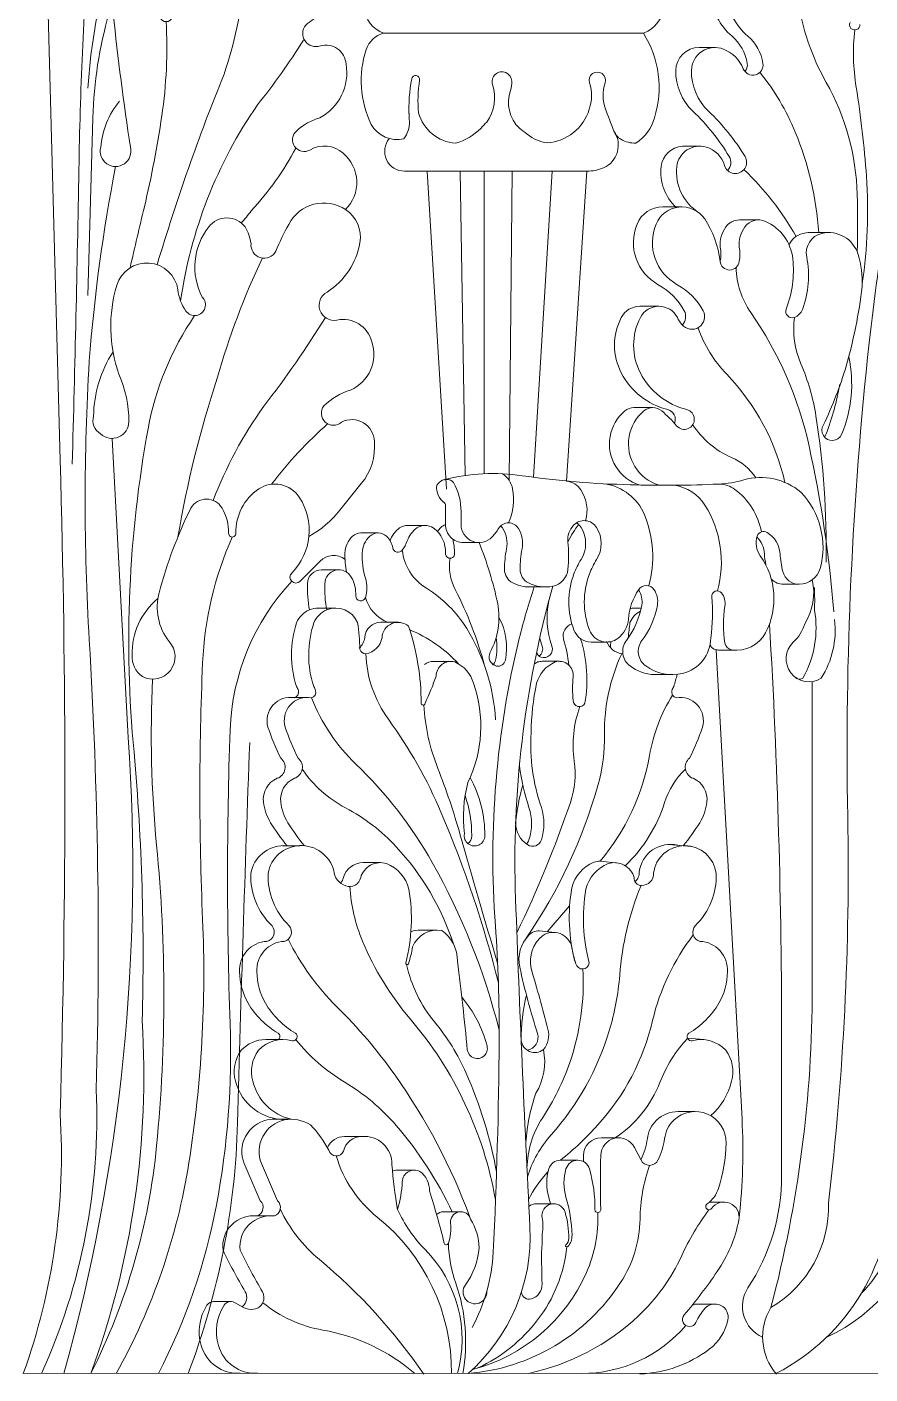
# Model space of a CAD drawing. Header units: millimetres. Extents: x 542654 to 551203, y 315718 to 321804.
# Drawn here: x 543267.9 to 543403.7, y 317822 to 318039.3 of the extents above; entities that cross this region are included whole.
import ezdxf

# ---------------------------------------------------------------- set-up
doc = ezdxf.new("R2010")
doc.units = ezdxf.units.MM
doc.layers.add('cad-block.com', color=250, linetype='Continuous')

msp = doc.modelspace()

# ---------------------------------------------------------------- linework, layer by layer
at = {"layer": 'cad-block.com', "color": 18, "lineweight": 15, "true_color": 0x000000}
for points in [[(543388.66, 317822.16, 0.285243), (543407.19, 317853.27, -0.009206), (543407.19, 317954.78, -0.013196), (543409.03, 317995.88, -0.112999), (543433.41, 318075.74, -0.103267), (543449.4, 318094.27, -0.03261)], [(543298.57, 318084.38, -0.058257), (543294.23, 318068.42, -0.006295), (543287.84, 318057.25, 0.126523), (543278.46, 318024.66, 0), (543277.65, 317996.01, -1.706134)], [(543288.27, 318076.34, -0.051574), (543287.12, 318067.09, -0.040513), (543283.98, 318057.22, 0.0829), (543277.68, 318029.47, 1.059688)], [(543270.55, 318067.53), (543273.2, 317969.47, -0.014485), (543273.2, 317864.02, -0.101888), (543267.26, 317822.11, -2.282092)], [(543388.66, 317822.04, -0.326442), (543387.78, 317832.79, 0.273292), (543397.05, 317849.65, 0.033937), (543400.15, 317911.96, -0.031663), (543403.61, 317988.39, -0.030886), (543410.87, 318030.61, -0.055447), (543421.86, 318061.61, -0.016794), (543421.86, 318061.61, -0.016794)], [(543277.82, 318054.07, 0.012495), (543276.22, 318016.33, -0.002577), (543275.15, 317968.82, 1.028053)], [(543319.22, 318009.88, 0.437087), (543318.83, 318018.95, 0.335891), (543313.47, 318019.48, 0.054808), (543313.47, 318019.48, -0.906374), (543311.33, 318022.58, -0.121824), (543315.04, 318024.66, 0.324514), (543319.28, 318033.33, 0.478368), (543315.14, 318036.29, -0.760691), (543312.78, 318039.65, -0.02594), (543315.2, 318041.39, 0.479637), (543313.04, 318052.96, 0.584428), (543305.86, 318049.04, 0.21323), (543305.86, 318049.04, -0.933707), (543300.83, 318049.32, 0.62858), (543295.31, 318051.97, 0.275072), (543291.35, 318041.46, -1.194524), (543289.23, 318041.46, 1.194524), (543281.75, 318041.46, 0.011676), (543284.53, 318019.92, -1.294006), (543279.74, 318019.92, -0.154508), (543282.78, 318027.36, -6.728765)], [(543325.33, 318038.32, -0.280177), (543322.18, 318042.4, -0.076346), (543322.53, 318051.15, -0.159455), (543323.5, 318052.89, -0.341453), (543328.12, 318047.82, -0.089438), (543327.71, 318043.59, 1.197509), (543329.75, 318043.4, 2.907014)], [(543353.13, 318052.89, -0.312846), (543358.32, 318048.36, -0.019207), (543359.25, 318043.99, 0.218149), (543360.44, 318042.25, 0.27753), (543362.16, 318042.25, 0.279843), (543363.91, 318045.58, -0.299461), (543368.09, 318052.89, -0.393162), (543370.64, 318051.07, -0.101921), (543370.64, 318042.83, -0.279445), (543367.22, 318038.32, -0.508511)], [(543383.58, 318032.14, 0.216662), (543383.95, 318033.46, 0.178824), (543381.5, 318037.85, -0.190475), (543377.99, 318044.48, -0.173432), (543379.58, 318051.17, -0.25379), (543382.79, 318052.91)], [(543302.77, 318046.89, -0.064211), (543299.62, 318031.73, 0.023542), (543288.84, 318000.99, 31.518019)], [(543376.16, 318009.37, -0.287855), (543372.6, 318016.83, -0.466131), (543377.33, 318019.95, -0.253701), (543380.31, 318016.98, 1.13638), (543383.59, 318018.43, 0.066563), (543377.71, 318025.75, -0.209542), (543374.96, 318032.32, -0.52679), (543380.15, 318035.75, -0.20267), (543383.32, 318032.59, 0.891078), (543386.49, 318033.46, 0.178824), (543384.04, 318037.85, -0.190475), (543380.53, 318044.48, -0.173432)], [(543392.14, 318043.78, 0.092698), (543396.68, 318030.39, -0.121944), (543401.68, 318012.29, -0.013324), (543401.68, 318003.09, -19.903186)], [(543290.29, 318040.2, -0.049879), (543289.59, 318024.99, -0.022481), (543286.77, 318010.32, 0.002878), (543284.47, 318000.49, -8.89883)], [(543400.53, 318040.05, 1.302218), (543402.1, 318039.73, -0.084994)], [(543401.27, 318038.85, 0.066852), (543401.51, 318029.63, -0.022213), (543403.16, 318015.25, -0.054405), (543402.5, 317997.93, -3.066782)], [(543312.43, 318037.23, -0.029108), (543305.01, 318026.77, 0.116512), (543292.62, 317995.12, 60.367405)], [(543329.47, 318025.44, 0.076559), (543329.53, 318024.07, -0.152629), (543328.62, 318021.3, -0.333284), (543323.34, 318023.62, -0.196717), (543322.54, 318035.7, -0.252897), (543325.33, 318038.32)], [(543367.22, 318038.32, -0.21871), (543369, 318024.69, -0.21871)], [(543380.77, 318016.2, 0.347517), (543381.05, 318018.43, 0.066563), (543375.18, 318025.75, -0.209542), (543372.43, 318032.32, -0.40928), (543376.2, 318036.03)], [(543347.23, 318023, -0.296829), (543345.8, 318029.09, 0.087558), (543346, 318030.57, 1.137211), (543342.88, 318030.04, -0.245261), (543341.96, 318024, -0.638656)], [(543330.98, 318025.48, -0.065481), (543331.14, 318030.76, 0.979517), (543329.87, 318030.97, 0.059787), (543329.44, 318024.95, -13.337529)], [(543358.49, 318026.07, 0.164662), (543358.53, 318030.33, -1.382896), (543361.03, 318030.33, 0.173673), (543361.13, 318026.07, 116.40889)], [(543386, 318032.02, -0.071197), (543391.69, 318022.38, -0.080485), (543395.49, 318006.17, -2.673939)], [(543358.49, 318026.07, -0.31274), (543351.7, 318020.64, -0.142466), (543348.48, 318022.05, -0.004599), (543347.23, 318023)], [(543361.06, 318026.28, 0.012037), (543362.47, 318022.51, 0.164162), (543363.58, 318021.21, 0.145838), (543366.01, 318020.6, 0.188776), (543369, 318024.69, -206.692748)], [(543341.96, 318024, 0.033453), (543341.02, 318022.98, -0.119728), (543336.92, 318020.57, -0.315866), (543330.98, 318025.48, -0.315866)], [(543362.47, 318022.51, -0.471846), (543360.79, 318016.62, -0.105739), (543358.11, 318016.07), (543328.72, 318016.07, -0.636262), (543326.26, 318021.35, -0.467709)], [(543311.21, 318019.8, -0.063427), (543304.01, 318009.68, -0.017757), (543302.4, 318007.69, -2.679523)], [(543372.51, 318010.23, -0.239458), (543370.06, 318016.83, -0.362317), (543373.5, 318020.1, -0.362317)], [(543282.14, 318016.81, 0.029301), (543277.89, 317985.4, 0.029611), (543277.89, 317940.48, -0.021893), (543279.01, 317867.92, -0.117579), (543270.2, 317822.11, -45.676892)], [(543383.42, 318016.33, -0.07386), (543391.82, 318005.56, -7.343802)], [(543313.3, 317957.15, 0.097491), (543318.27, 317961.38, -0.004807), (543321.74, 317965.67, 0.196339), (543323.86, 317972.47, 0.551946), (543318.57, 317975.59, -0.918522), (543315.71, 317978.23, -0.113786), (543319.98, 317980.77, 0.395903), (543323.42, 317988.56, 0.401293), (543317.82, 317992.05), (543317.82, 317992.05, -0.857845), (543316.23, 317996.58, -0.300863), (543316.23, 317996.58, 0.210167), (543321.52, 318004.52, 0.297784), (543319.22, 318009.88, 0.448025), (543310.04, 318007.48, 0.025604), (543307.97, 318003.18, -0.831481), (543303.97, 318004.4), (543303.97, 318004.4, 0.096358), (543303, 318007.09, 0.487702), (543297.14, 318007.09, 0.294634), (543296.11, 317995.75, -1.081796), (543293.48, 317993.49, -0.123039), (543292.18, 317996.92, 0.805657), (543282.33, 317997.66, 0.15711), (543282.65, 317983.34, -0.108223), (543284.27, 317975.66, -0.655117), (543279.72, 317973.71, -0.347507), (543278.59, 317976.58, -0.141729), (543281.72, 317986.91)], [(543369.75, 317965.4, -0.379127), (543364.91, 317973.25, -0.176984), (543367.3, 317977.41, -0.363877), (543370.16, 317977.41, -0.043744), (543372.57, 317975, 1.375769), (543374.2, 317977.61, -0.215055), (543366.72, 317983.52, -0.243722), (543366.72, 317992.46, -0.608076), (543372.7, 317992.46, 0.090993), (543373.43, 317991.33, 0.589021), (543373.43, 317991.33, 0.90066), (543376.87, 317993.56, 0.140523), (543372.67, 317997.76, -0.381273), (543369.25, 318007.54, -0.591627), (543377.09, 318008.4, -0.112599), (543379.57, 318001.55, 0.918604), (543382.66, 318001.55, 0.084549), (543382.66, 318003.82, -0.180198), (543383.57, 318007.09, -0.353892), (543386.9, 318007.98, -0.268527), (543391.3, 318001.92, -0.117546), (543390.23, 317993.83, 0.64811), (543391.58, 317992.49, 0.213511), (543392.84, 317993.75, 0.142603), (543393.53, 318002.23, -0.40555), (543395.96, 318006.03, -0.397208), (543401.81, 318002.65, -0.080014), (543402.49, 317997.45, -0.002197), (543402.49, 317997.45, 1.038935)], [(543373.5, 317991.25, 0.310547), (543373.8, 317993.56, 0.140523), (543369.61, 317997.76, -0.381273), (543366.19, 318007.54, -0.303422), (543370.34, 318010.32)], [(543379.58, 318001.42, 0.021283), (543379.6, 318001.55, 0.084549), (543379.6, 318003.82, -0.180198), (543380.51, 318007.09, -0.240073), (543382.72, 318008.21, -0.240073)], [(543390.68, 318004.2, -0.233793), (543392.9, 318006.03, -0.057957), (543394.03, 318006.17, -0.057957)], [(543305.8, 318002.09, 0.041336), (543298.53, 317982.7, 0.037014), (543292.18, 317957.09, 0.037014)], [(543382.14, 318000.52, 0.144546), (543384.53, 317993.26, -0.097397), (543393.92, 317971.7, -0.033965), (543397.91, 317944.99, -26.176017)], [(543402.49, 317997.45, -0.03739), (543399.91, 317984.63, -0.038625), (543396.22, 317975.14, 1.057993), (543399.15, 317973.59, 0.154589), (543400.31, 317986.1, 4.454114)], [(543372.23, 317975.41, 0.461772), (543371.13, 317977.61, -0.215055), (543363.65, 317983.52, -0.243722), (543363.65, 317992.46, -0.280172), (543366.64, 317994.28)], [(543294.88, 317992.77, 0.105111), (543287.38, 317974.52, 0.069272), (543285.11, 317922.33, -0.029323), (543286.42, 317879.01, -0.103851), (543278.15, 317822.11, -12.15754)], [(543315.95, 317992.47, -0.02746), (543306.01, 317978.14, 0.063459), (543297.86, 317962.96, 0.063459)], [(543376.02, 317990.82, 0.105806), (543380.64, 317983.31, -0.13518), (543390.03, 317965.86, -3.476299)], [(543391.58, 317992.49, 0.13613), (543392.6, 317984.99, -0.062388), (543395.02, 317976.61, -0.043495), (543396.65, 317952.99, -3.726652)], [(543396.37, 317973.21, 0.068547), (543396.62, 317973.59, 0.052113), (543398.86, 317981.7, 0.107925)], [(543366.68, 317965.4, -0.379127), (543361.84, 317973.25, -0.176984), (543364.24, 317977.41, -0.176284), (543365.67, 317977.93, -0.176284)], [(543316.37, 317975.35, 0.05201), (543307.29, 317965.57, 0.080138)], [(543375.17, 317975.18, 0.149839), (543381.4, 317969.91, -0.145971), (543385.35, 317966.62, 0.659497)], [(543281.57, 317972.97), (543284.15, 317924.73, -0.085524), (543273.8, 317822.11, -567.889277)], [(543365.09, 317965.5, -0.031379), (543347.68, 317966.95, 0.098605), (543335.08, 317966.31, 3.188773)], [(543345.47, 317959.34, 0.157666), (543346.14, 317964.83, 0.203407), (543344.5, 317967.26, 1.629827)], [(543289.15, 317948.06, -0.048918), (543294.27, 317961.74, -0.569272), (543299.29, 317961.74, -0.14165), (543300.35, 317957.66, 1.027471), (543301.53, 317957.66, -0.257889), (543305.23, 317964.81, -0.416874), (543311.75, 317963.48, -0.353456), (543310.52, 317951.25, 0.994359), (543311.86, 317949.91, 0.002828), (543315.11, 317953.17, -0.375761), (543319.11, 317953.46, -0.583802)], [(543333.91, 317965.42, 0.284464), (543335.19, 317962.53, -0.100279)], [(543378.07, 317940.79, -0.342821), (543373.54, 317935.06, -0.222971), (543367.58, 317936.26, -0.417557), (543366.98, 317940.38, 0.119048), (543369.47, 317946.09, 0.197592), (543368.92, 317948.58, 0.523106), (543366.47, 317948.58, 0.134371), (543364.79, 317943.82, -0.213407), (543363.14, 317940.74, -0.503433), (543358.52, 317942.05, -0.183223), (543358.52, 317951.1, -0.048888), (543359.67, 317953.42, 0.286377), (543359.67, 317958.6, 0.493732), (543355.94, 317958.95, 0.21419), (543355.04, 317956.3, -0.047396), (543355.04, 317951.84, -0.328964), (543352.61, 317949.12, -0.170952), (543348.67, 317949.66, -0.283139), (543347.34, 317951.84, -0.045909), (543347.66, 317955.15, 0.18524), (543347.07, 317958.44, 0.563934), (543343.87, 317958.44, -0.052882), (543342.84, 317957.08, -0.684243), (543337.83, 317959.11, 0.006934), (543337.83, 317961.15, 0.12425), (543336.62, 317965.86, 0.435189), (543334.31, 317965.86, 0.001663), (543333.9, 317965.41, 0.001663)], [(543357.89, 317959.7, 0.22172), (543357.13, 317964.67, 0.216956), (543354.83, 317966.09, 0.49065)], [(543368.07, 317949.17, 0.167867), (543367.38, 317960.65, 0.263943), (543360.97, 317965.65, 0.775642)], [(543378.07, 317940.79, 0.057171), (543378.25, 317947.42, -0.743086), (543379.79, 317948.04, -0.21134), (543380.36, 317945.88, 0.080271), (543380.36, 317939.96, 0.323197), (543381.44, 317938.88, 0.322296), (543386.9, 317941.61, 0.283645), (543386.04, 317954.04, -0.24089), (543385.57, 317957.22, -0.484066), (543387.16, 317957.79, -0.240642), (543389.24, 317954.35, 0.042318), (543389.68, 317951.48, 0.351107), (543392.33, 317949.44, 0.324333), (543395.72, 317951.99, 0.261475), (543392.6, 317964.28, 0.249461), (543383.39, 317966.27, -0.056478), (543379.37, 317965.61, -0.021363), (543365.09, 317965.5, 0.175069)], [(543379.13, 317948.37, 0.212683), (543377.13, 317962.21, 0.218986), (543372.23, 317965.4, 0.624082)], [(543386.23, 317957.89, 0.189469), (543381.97, 317964.75, 0.16181), (543379.37, 317965.61, 0.999248)], [(543338.21, 317956.17, -0.418281), (543335.31, 317959.11, 0.005151), (543335.31, 317962.23, 0.265663), (543334.89, 317962.76), (543334.89, 317962.76)], [(543316.16, 317945.29, -0.051159), (543315.85, 317949.53, -0.758943), (543320.13, 317950.6, -0.141409), (543320.85, 317947.58, 0.886398), (543322.41, 317947.32, 0.143639), (543322.41, 317950.4, -0.078925), (543321.88, 317954.48, -0.20052), (543323.11, 317957.18, -0.393333), (543325.81, 317957.18, -0.164884), (543326.81, 317955.31, 0.656763), (543328.35, 317954.94, 0.079759), (543329.15, 317956.44, -0.156683), (543330.7, 317958.52, -0.319224), (543333.34, 317958.52, -0.257827), (543335.31, 317954.42, 1.058188), (543336.79, 317954.42, 0.026647), (543336.53, 317956.7, -0.081727)], [(543326.37, 317956.45, -0.155795), (543327.92, 317958.52, -0.155741), (543329.24, 317958.94)], [(543334.03, 317957.92, -0.182775), (543335.31, 317959.07, -2.755921)], [(543348.88, 317949, -0.118661), (543346.15, 317949.66, -0.283139), (543344.82, 317951.84, -0.045909), (543345.15, 317955.15, 0.18524), (543344.56, 317958.44, 0.072485), (543344.21, 317958.86)], [(543355.04, 317956.3, -0.045789), (543356.83, 317959.16, -0.045789)], [(543358.8, 317940.12, -0.31163), (543356.01, 317942.05, -0.183223), (543356.01, 317951.1, -0.048888), (543357.16, 317953.42, 0.286377), (543357.16, 317958.6, 0.113264), (543356.41, 317959.34)], [(543300.94, 317957.05, 0.093566), (543296.17, 317936.74, 0.021904), (543296.17, 317895.38, -0.050199), (543293.95, 317856.09, -0.087915), (543282.23, 317822.12, -5.202488)], [(543319.38, 317951.39, -0.05924), (543319.1, 317954.48, -0.20052), (543320.33, 317957.18, -0.1896), (543321.68, 317957.71, -0.1896)], [(543340.73, 317956.17, -0.04248), (543343.73, 317946.31, 1.145456)], [(543385.52, 317957.08, -0.173683), (543386.72, 317954.35, 0.025838), (543386.94, 317952.59, 0.025838)], [(543328.35, 317954.94, 0.231591), (543332.23, 317948.8, -0.117572), (543338.73, 317942.3, -0.122938), (543343.39, 317927.59, -14.105174)], [(543313.38, 317945.29, -0.051159), (543313.06, 317949.53, -0.406149), (543315.35, 317951.76, -0.406149)], [(543336.05, 317953.64, 0.158512), (543336.87, 317948.59, -0.053432), (543341.59, 317936.35, 18.955838)], [(543310.52, 317949.92, 0.180597), (543300.6, 317925.96, 0.01773), (543300.6, 317878.58, -0.055562), (543298.38, 317849.27, -0.072578), (543289.04, 317822.12, -3.458035)], [(543387.85, 317950.25, 0.207652), (543389.82, 317949.44, 0.042954), (543390.43, 317949.5, 0.042954)], [(543394.44, 317950.16, -0.195254), (543393.23, 317943.05, -0.128634), (543391.38, 317940.1, 0.906461), (543395.88, 317934.27, 0.169321), (543398.04, 317943.73, 0.04459), (543398.04, 317943.73, 2.222793)], [(543289.17, 317948.12, 0.235458), (543290.76, 317940.19, -0.840615), (543286.45, 317934.54, -0.261411), (543284.83, 317938, -0.233897), (543288.96, 317947.12, -3.569546)], [(543338.97, 317822.14, 0.229192), (543348.92, 317845.71, -0.003639), (543346.61, 317898.69, -0.077638), (543352.61, 317949.12, -0.077638)], [(543339.6, 317829.53, 0.111476), (543343, 317841.7, 0.010733), (543343.97, 317875.91, 0.020178), (543343.35, 317894.35, -0.0785), (543347.2, 317940.68, -0.021895), (543349.63, 317949, -0.021895)], [(543368.97, 317934.86, -0.148068), (543365.06, 317936.26, -0.417557), (543364.47, 317940.38, 0.119048), (543366.95, 317946.09, 0.192986), (543366.44, 317948.53)], [(543391.62, 317934.51, 0.41042), (543392.89, 317934.27, 0.17607), (543394.79, 317945.26, 0.022674), (543394.77, 317948.89, 0.020625)], [(543309.79, 317907.25, -0.033541), (543307.13, 317910.98, -0.108532), (543305.97, 317914.27, -0.333219), (543308.2, 317918.14, 0.586285), (543308.77, 317921.38, -0.036479), (543306.7, 317926.38, -0.560376), (543310.94, 317931.13, 0.4021), (543311.6, 317932.27, 0.084369), (543311.3, 317932.95, -0.1611), (543311.32, 317943.23, -0.197978), (543313.38, 317945.29, -0.098945), (543314.85, 317945.58)], [(543312.57, 317907.25, -0.033541), (543309.91, 317910.98, -0.108532), (543308.75, 317914.27, -0.333219), (543310.98, 317918.14, 0.586285), (543311.56, 317921.38, -0.036479), (543309.48, 317926.38, -0.560376), (543313.72, 317931.13, 0.4021), (543314.38, 317932.27, 0.084369), (543314.08, 317932.95, -0.1611), (543314.1, 317943.23, -0.197978), (543316.16, 317945.29, -0.41228), (543321.15, 317943.25, -0.029872), (543321.51, 317938.97, 0.361092), (543322.48, 317938.23, 0.32624), (543325.08, 317940.84, -0.623356), (543329.35, 317942.67, -0.080731), (543331.4, 317930.25, 1.029209), (543332.03, 317930.25, 0.025094), (543333.81, 317934.63, -0.501172), (543336.84, 317936.9, -0.22046), (543339.83, 317933.47, -0.199896), (543338.92, 317917.44)], [(543322.41, 317947.32, 0.240237), (543326.03, 317943.29, 0.240237)], [(543343.73, 317946.31, -0.170194), (543342.52, 317938.46, 0.499362), (543343.55, 317936.25, 0.41612), (543344.96, 317937.18, 0.176228), (543343.93, 317944.1, -1.388664)], [(543351.96, 317946.73, 0.134341), (543352.47, 317939.46, -0.628731), (543350.69, 317937.68, -0.273579), (543350.01, 317938.5, 0.066231)], [(543365.79, 317945.58, 0.047104), (543365.07, 317945.52)], [(543321.42, 317939.11, 0.158996), (543322.3, 317940.84, -0.399326), (543324.88, 317943.3, -0.399326)], [(543355.68, 317943.04, 0.386143), (543354.31, 317940.66, -0.049104), (543355.2, 317936.41, -0.049104)], [(543366.74, 317945.12, 0.169793), (543365.05, 317943.25, 0.017062), (543364.78, 317940.81, 0.017062)], [(543387.54, 317943.04, -0.014792), (543389.49, 317875.35, 0.000358), (543389.49, 317854.07, -0.146758), (543384.07, 317835.94, 0.465667), (543386.43, 317828.01, 1.920633)], [(543329.45, 317942.14, -0.109225), (543337.43, 317936.59)], [(543342.89, 317936.42, 0.199758), (543343.4, 317937.18, 0.090259), (543343.48, 317940.84, 0.090259)], [(543357.09, 317940.66, -0.119473), (543357.79, 317930.25, -0.772834), (543355.87, 317930.7, -0.039114), (543355.88, 317934.49, 0.553175), (543352.98, 317936.9, 0.22046), (543349.99, 317933.47, 0.048723), (543349.11, 317925.49)], [(543350.51, 317940.81, 0.025534), (543350.91, 317939.46, -0.33787), (543350.39, 317937.85)], [(543363.91, 317938.24, -0.049443), (543363.72, 317938.23, -0.267201), (543361.29, 317940.19)], [(543361.96, 317940.19, 0.006915), (543361.91, 317939.2, -0.361092), (543361.91, 317939.2, -0.261884), (543361.91, 317939.2)], [(543377.95, 317939.62, 0.250319), (543378.93, 317938.88, 0.040071), (543379.76, 317938.81, 0.040071)], [(543378.93, 317938.88), (543383.11, 317863.14, -0.042068), (543382.65, 317847.35, -6912759.16746)], [(543322.48, 317938.23, 0.150107), (543326.1, 317927.67, -0.056725), (543334.63, 317912.58, -0.038563), (543343.85, 317885.14, -2.193448)], [(543331.92, 317936.49, -0.168629), (543333.39, 317937, -0.168629)], [(543363.72, 317938.23, 0.11395), (543360.95, 317925.21, -0.072317), (543359.91, 317917.14, -0.082985), (543348.33, 317892.36, -1.050921)], [(543350.9, 317937.01, 0.079663), (543350.2, 317936.9, 0.030216), (543349.62, 317936.6, 0.030216)], [(543373.64, 317907.27, 0.033419), (543376.29, 317910.98, 0.108532), (543377.45, 317914.27, 0.333219), (543375.22, 317918.14, -0.586285), (543374.64, 317921.38, 0.036479), (543376.72, 317926.38, 0.560376), (543372.48, 317931.13, -0.4021), (543371.82, 317932.27, -0.084369), (543372.12, 317932.95, 0.030784), (543372.63, 317934.9, 0.030784)], [(543288.11, 317934.13, 0.036382), (543288.75, 317907.35, -0.048231), (543288.75, 317858.87, -0.092356), (543278.15, 317822.11, -20.671637)], [(543394.44, 317933.75), (543394.44, 317884.23, -0.064461), (543387.78, 317832.79, -200107.643284)], [(543418.79, 317933.99, -0.013397), (543416.54, 317878.94, -0.032057), (543412.42, 317847.8, -0.24097), (543396.79, 317828.01, 1.41689)], [(543411.35, 317933.76), (543409.92, 317863.82, -0.036728), (543408.33, 317846.91, -0.15083), (543402.36, 317835.07, 0.435035)], [(543313.72, 317931.13, 0.108494), (543320.87, 317920.44, -0.073521), (543333.18, 317904.55, -0.066403), (543343.97, 317877.5, -1.156273)], [(543371.92, 317931.57, 0.096459), (543368.19, 317921.81, -0.132131), (543360.24, 317904.76, 5.299366)], [(543331.8, 317929.94, 0.077382), (543334.08, 317919.73, -0.024778), (543337.63, 317909.19, 0.004491), (543343.72, 317888.33, -0.147608)], [(543356.99, 317929.71, 0.125263), (543356.06, 317920.9, -0.118591), (543355.44, 317914.26, -0.030466), (543346.81, 317893.23, 9.593961)], [(543303.76, 317923.92, 0.00274), (543301.8, 317862.55, -0.084387), (543293.83, 317822.12, 1.449686)], [(543349.11, 317925.49, 0.099279), (543350.77, 317913.43, -0.157409), (543350.77, 317908.2, -0.492517), (543348.56, 317907.41, -0.255133), (543346.62, 317910.97, -0.047411), (543347.78, 317917.08, -3.590771)], [(543312.22, 317919.59, 0.12082), (543319.2, 317913.38, -0.084395), (543327.37, 317907.1, -0.108637), (543336.58, 317891.42, 0.051905)], [(543347.22, 317920.15, 0.043171), (543348.77, 317913.43, -0.157409), (543348.77, 317908.2, -0.132595), (543348.35, 317907.56, -0.255133), (543348.35, 317907.56, -0.136531), (543348.35, 317907.56, -3.590771)], [(543373.98, 317919.59, 0.125397), (543370.63, 317914.21, -0.126092), (543364.29, 317904.04, 2.495739)], [(543338.36, 317909.2, 0.006483), (543338.36, 317909.2, -0.09654), (543338.92, 317917.44, -2.251489)], [(543338.36, 317909.2, 1.09818), (543341.65, 317908.87, 0.12663), (543339.3, 317918.28, 3.94426)], [(543338.93, 317907.59, 0.222304), (543339.54, 317908.87, 0.085178), (543338.47, 317915.36)], [(543308.42, 317876, 0.442205), (543308.36, 317877.02, -0.127434), (543303.49, 317881.86, -0.128491), (543302.13, 317886.94, -0.417186), (543306.54, 317891.84, 0.546557), (543307.35, 317894.34, -0.213507), (543303.93, 317902.8, -0.363929), (543309.28, 317907.28)], [(543310.44, 317863.14, -0.283248), (543304.26, 317869.28, -0.235255), (543305.16, 317874.26, -0.282358), (543310.59, 317875.8, 0.777108), (543311.14, 317877.02, -0.127434), (543306.28, 317881.86, -0.128491), (543304.91, 317886.94, -0.417186), (543309.33, 317891.84, 0.546557), (543310.13, 317894.34, -0.213507), (543306.71, 317902.8, -0.800275), (543317.29, 317903.29, 0.314418), (543319.27, 317900.79, 0.455668), (543321.64, 317902.12, -0.421614), (543325.82, 317904.39, -0.240224), (543329.42, 317900.24, -0.105291), (543328.9, 317888.36, 0.96035), (543329.33, 317888.23, 0.046363), (543330, 317890.95, -0.34867), (543334.72, 317893.61, -0.237469), (543337.26, 317888.62, -0.007039), (543338.83, 317874.33, -0.020405), (543338.83, 317874.33, -176071.042591)], [(543378.05, 317863.72, 0.158871), (543381.41, 317869.28, 0.235255), (543380.5, 317874.26, 0.282358), (543375.08, 317875.8, -0.777108), (543374.53, 317877.02, 0.127434), (543379.39, 317881.86, 0.128491), (543380.75, 317886.94, 0.417186), (543376.34, 317891.84, -0.546557), (543375.54, 317894.34, 0.213507), (543378.95, 317902.8, 0.878224), (543368.82, 317902.85, -0.461348), (543366.91, 317900.86, -0.475102), (543365.73, 317902.12, 0.421614), (543361.54, 317904.39, 0.240224), (543357.94, 317900.24, 0.105291), (543358.47, 317888.36, -0.857659), (543356.34, 317888.23, -0.046363), (543355.67, 317890.95, 0.531603), (543350.94, 317892.73, 0.279623), (543349.11, 317887.48, -0.008587), (543351.83, 317877.69)], [(543372.76, 317907.35, 0.442325), (543366.53, 317903.06, -0.256828), (543365.84, 317901.46, -0.256828)], [(543318.39, 317901.24, 0.141298), (543318.86, 317902.12, -0.335609), (543322.06, 317904.54, -0.335609)], [(543360.24, 317904.76, 0.075343), (543359.25, 317904.61, 0.240224), (543355.66, 317900.46, 0.105291), (543356.18, 317888.58)], [(543319.88, 317900.69, 0.083536), (543321.94, 317891.86, 0.077756), (543329.63, 317879.32, -0.133721), (543343.37, 317850.14, -10.476944)], [(543366.83, 317900.86, 0.078279), (543363.39, 317886.37, -0.054025), (543361.7, 317877.39, -0.108787), (543352.34, 317860.63, 0.10728), (543348.52, 317853.85, -6.638556)], [(543329.73, 317893.39, -0.092227), (543331.3, 317893.66, -0.092227)], [(543350.42, 317893.51, 0.229854), (543348.75, 317892.85, 0.248354), (543347.28, 317887.68, -0.012697), (543347.28, 317887.68)], [(543309.96, 317892.19, 0.084148), (543317.77, 317881.33, -0.04371), (543327.19, 317870.23, -0.065981), (543339.25, 317847.33, -935990.068002)], [(543375.26, 317892.87, 0.106611), (543368.69, 317879.06, -0.126338), (543359.83, 317862.17, -0.040602), (543353.84, 317856.53)], [(543329.05, 317888.09, 0.119421), (543333.53, 317878.87, -0.068465), (543338.63, 317870.6, -0.059317), (543343.54, 317854.64, -1.23204)], [(543347.28, 317887.68, 0.022627), (543350.14, 317876.99, -0.44865), (543348.5, 317874.29, -57.976858)], [(543357.46, 317887.39, -0.096054), (543355.35, 317872.3, -0.062699), (543350.94, 317863.33, 0.142025), (543348.45, 317855.23, 1.017057)], [(543338.83, 317874.33, 1.062461), (543342.01, 317874.96, 0.112008), (543337.95, 317882.81, 1.880912)], [(543351.83, 317877.69, -0.248765), (543351.09, 317874.38, -0.584102), (543347.53, 317875.87, -0.059528), (543348.35, 317883.23, 0.380351)], [(543309.67, 317863.09, -0.350479), (543301.47, 317869.28, -0.235255), (543302.38, 317874.26, -0.209709), (543306.35, 317876, -0.209709)], [(543311.19, 317875.99, 0.089257), (543319, 317869.17, -0.080206), (543327.37, 317862.13, -0.068256), (543336.39, 317848.21, 0.635451)], [(543374.33, 317876.2, 0.094015), (543369.87, 317869.08, -0.155371), (543362.56, 317860.07, -0.730114)], [(543351.09, 317874.38, -0.192268), (543349.89, 317867.35, 0.063609), (543348.25, 317859.42, -0.856188)], [(543304.99, 317822.17, -0.348985), (543298.7, 317826.65, -0.215552), (543299.65, 317833.16, -0.393377), (543301.29, 317833.58, 0), (543302.74, 317832.79, 0.164336), (543304.44, 317832.5, 0.523628), (543305.81, 317835.33, -0.021021), (543302.23, 317842.01, -0.491262), (543307.75, 317847.54, 0.557121), (543308.24, 317849.99, 0), (543305.64, 317855.99, -0.463374), (543309.37, 317863.04, -0.187354), (543313.55, 317862.25, -0.070822), (543316.51, 317858.13, 0.710051), (543318.87, 317858, -0.3496), (543321.83, 317860.36, -0.448212), (543326.67, 317855.83, 0.021428), (543327.58, 317848.61, 0.069517), (543328.33, 317853.07, -0.536543), (543331.19, 317854.72, -0.249269), (543332.72, 317851.57, -0.018009), (543335.07, 317843.29, 0.924432), (543335.78, 317843.13, 0.099256), (543336.13, 317846.36, -0.914824), (543339.37, 317847.04, -0.134999), (543340.72, 317842.38, -0.106835), (543340.72, 317842.38, -0.548751)], [(543302.56, 317832.89, 0.368349), (543303.03, 317835.33, -0.021021), (543299.45, 317842.01, -0.491262), (543304.96, 317847.54, 0.557121), (543305.46, 317849.99), (543302.86, 317855.99, -0.463374), (543306.58, 317863.04, -0.066177), (543308.13, 317863.12)], [(543366.66, 317822.04, 0.150959), (543377.83, 317826.04, 0.182436), (543380.83, 317830.76, 0.770623), (543377.12, 317832.61, 0.075103), (543375.69, 317830.38, -1.152231), (543373.78, 317831.58, 0.025626), (543379.12, 317838.58, 0.102206), (543382.6, 317846.88, 0.809347), (543378.21, 317848.76, -1.188407), (543377.48, 317849.49, 0.162001), (543379.31, 317851.98, 0.073846), (543380.55, 317859.3, 0.668943), (543372.11, 317862.99, 0.171246), (543370.63, 317860.02, -0.088239), (543369.55, 317856.53, -0.608974), (543366.84, 317856.53, 0), (543365.78, 317858.58, 0.779321), (543360.33, 317857.31, 0.008382), (543360.33, 317848.54, -1.016905), (543359.4, 317848.54, 0.075983), (543358.51, 317855.12, 0.747822), (543354.73, 317855.12, 0.144281), (543354.73, 317850.6, -0.065258), (543355.71, 317844.43, -0.194897), (543355.02, 317842.6, -1.042267), (543354.73, 317842.89, 0.207523), (543355.19, 317843.92, 0.075744), (543354.58, 317848.16, 0.956349), (543350.89, 317847.22, -0.102786), (543350.89, 317844.65, -0.032896), (543350.81, 317841.86, -432.888053)], [(543372.79, 317864.38, 0.194324), (543369.33, 317862.99, 0.171246), (543367.85, 317860.02, -0.084709), (543366.83, 317856.66)], [(543316.27, 317858.57, -0.295461), (543319.05, 317860.36, -0.022655), (543319.45, 317860.38, -0.022655)], [(543360.44, 317860.14, 0.409312), (543357.55, 317857.31, 0.00096), (543357.54, 317856.3)], [(543317.71, 317857.23, 0.153884), (543324.3, 317847.37, -0.229803), (543336.27, 317822.14, -32.559416)], [(543353.84, 317856.53, 0.332558), (543351.95, 317855.12, 0.144281), (543351.95, 317850.6, -0.011743), (543352.24, 317849.51)], [(543326.76, 317854.77, -0.09866), (543327.52, 317854.92, -0.09866)], [(543368.19, 317855.7, 0.078188), (543366.67, 317847.04, -0.140224), (543363.53, 317836.79, -0.232801), (543338.97, 317822.14, -4.116618)], [(543351.83, 317854.67, 0.073258), (543348.7, 317850.15)], [(543308.68, 317848.62, 0.107431), (543314.96, 317840.55, -0.068572), (543331.8, 317822.04, -10.838397)], [(543327.58, 317848.61, 0.087716), (543332.03, 317842.13, -0.2666), (543337.25, 317822.14, -5.647441)], [(543333.88, 317847.78, -0.187019), (543335, 317848.21, -0.187019)], [(543359.87, 317848.06, -0.115247), (543358.03, 317838.4, -0.228266), (543339.67, 317822.78, 0.771885)], [(543377.78, 317848.54, 0.053844), (543373.39, 317841.14, -0.097159), (543366.44, 317831.45, -0.136559), (543348.71, 317822.14, -6.11682)], [(543349.97, 317849.51, 0.175636), (543348.75, 317849.07)], [(543335.78, 317843.13, 0.076957), (543336.98, 317836.68, -0.130473), (543338.09, 317822.14, -10.889449)], [(543340.72, 317842.38, -0.140948), (543338.52, 317836.43, 1.430944), (543341.98, 317835.43, 1.774769)], [(543354.87, 317842.53, -0.137698), (543350.16, 317830.76, -0.120008), (543340.55, 317823.02, -5.131607)], [(543350.81, 317841.86, 0.011054), (543350.88, 317836.57, -0.339602), (543349.15, 317834.16, -0.473177), (543347.55, 317835.22, 1.158897)], [(543302.21, 317822.17, -0.348985), (543295.92, 317826.65, -0.215552), (543296.87, 317833.16, -0.278372), (543298.02, 317833.73, -0.278372)], [(543305.87, 317833.55, 0.129663), (543315.55, 317829.13, -0.136148), (543330.38, 317822.13, 0.371601)], [(543375.95, 317833.34, 0.106308), (543375.07, 317833.15)], [(543374.04, 317829.88, -0.220863), (543357.19, 317822.14, -5.061718)]]:
    msp.add_lwpolyline(points, format="xyb", dxfattribs=at)
for points in [[(543325.33, 318038.32), (543367.22, 318038.32)], [(543378.73, 318036.03), (543376.2, 318036.03)], [(543376.28, 318020.11), (543373.5, 318020.1)], [(543332.34, 318016.07), (543335.46, 317964.78)], [(543337.66, 318016.07), (543338.51, 317966.98)], [(543341.53, 318016.07), (543341.53, 317967.26)], [(543346.04, 318016.07), (543345.57, 317966.21)], [(543352.49, 318016.07), (543349.48, 317966.7)], [(543358.11, 318016.07), (543354.83, 317966.09)], [(543373.41, 318010.32), (543370.34, 318010.32)], [(543385.79, 318008.21), (543382.72, 318008.21)], [(543396.96, 318006.17), (543394.03, 318006.17)], [(543369.71, 317994.28), (543366.64, 317994.28)], [(543368.73, 317977.93), (543365.67, 317977.93)], [(543332.02, 317958.94), (543329.24, 317958.94)], [(543324.46, 317957.71), (543321.68, 317957.71)], [(543338.21, 317956.17), (543340.73, 317956.17)], [(543318.14, 317951.76), (543315.35, 317951.76)], [(543348.88, 317949), (543351.39, 317949)], [(543389.82, 317949.44), (543392.28, 317949.44)], [(543317.63, 317945.58), (543314.85, 317945.58)], [(543366.85, 317945.58), (543365.79, 317945.58)], [(543327.66, 317943.3), (543324.88, 317943.3)], [(543358.8, 317940.12), (543361.31, 317940.12)], [(543379.76, 317938.81), (543382.28, 317938.81)], [(543336.17, 317937), (543333.39, 317937)], [(543353.68, 317937.01), (543350.9, 317937.01)], [(543368.97, 317934.86), (543371.83, 317934.86)], [(543312.75, 317931.18), (543310.29, 317931.19)], [(543311.81, 317907.27), (543309.02, 317907.27)], [(543374.94, 317907.16), (543371.31, 317907.48)], [(543324.84, 317904.54), (543322.06, 317904.54)], [(543363.21, 317904.47), (543360.24, 317904.76)], [(543355.32, 317897.56), (543351.71, 317893.39)], [(543333.93, 317893.66), (543331.26, 317893.66)], [(543352.99, 317893.28), (543350.42, 317893.51)], [(543309.11, 317876), (543306.35, 317876)], [(543376.97, 317875.98), (543374.33, 317876.2)], [(543310.44, 317863.14), (543307.66, 317863.14)], [(543375.52, 317864.38), (543372.79, 317864.38)], [(543322.23, 317860.38), (543319.45, 317860.38)], [(543363.22, 317860.14), (543360.44, 317860.14)], [(543356.62, 317856.53), (543353.84, 317856.53)], [(543330.31, 317854.92), (543327.52, 317854.92)], [(543380.21, 317849.79), (543377.83, 317849.76)], [(543307.12, 317847.58), (543304.96, 317847.54)], [(543337.78, 317848.21), (543335, 317848.21)], [(543352.76, 317849.51), (543349.97, 317849.51)], [(543300.69, 317833.73), (543297.91, 317833.73)], [(543378.63, 317833.34), (543375.95, 317833.34)], [(543469.42, 317822.19), (543267.26, 317822.11)]]:
    msp.add_lwpolyline(points, dxfattribs=at)

doc.saveas('drawing.dxf')
